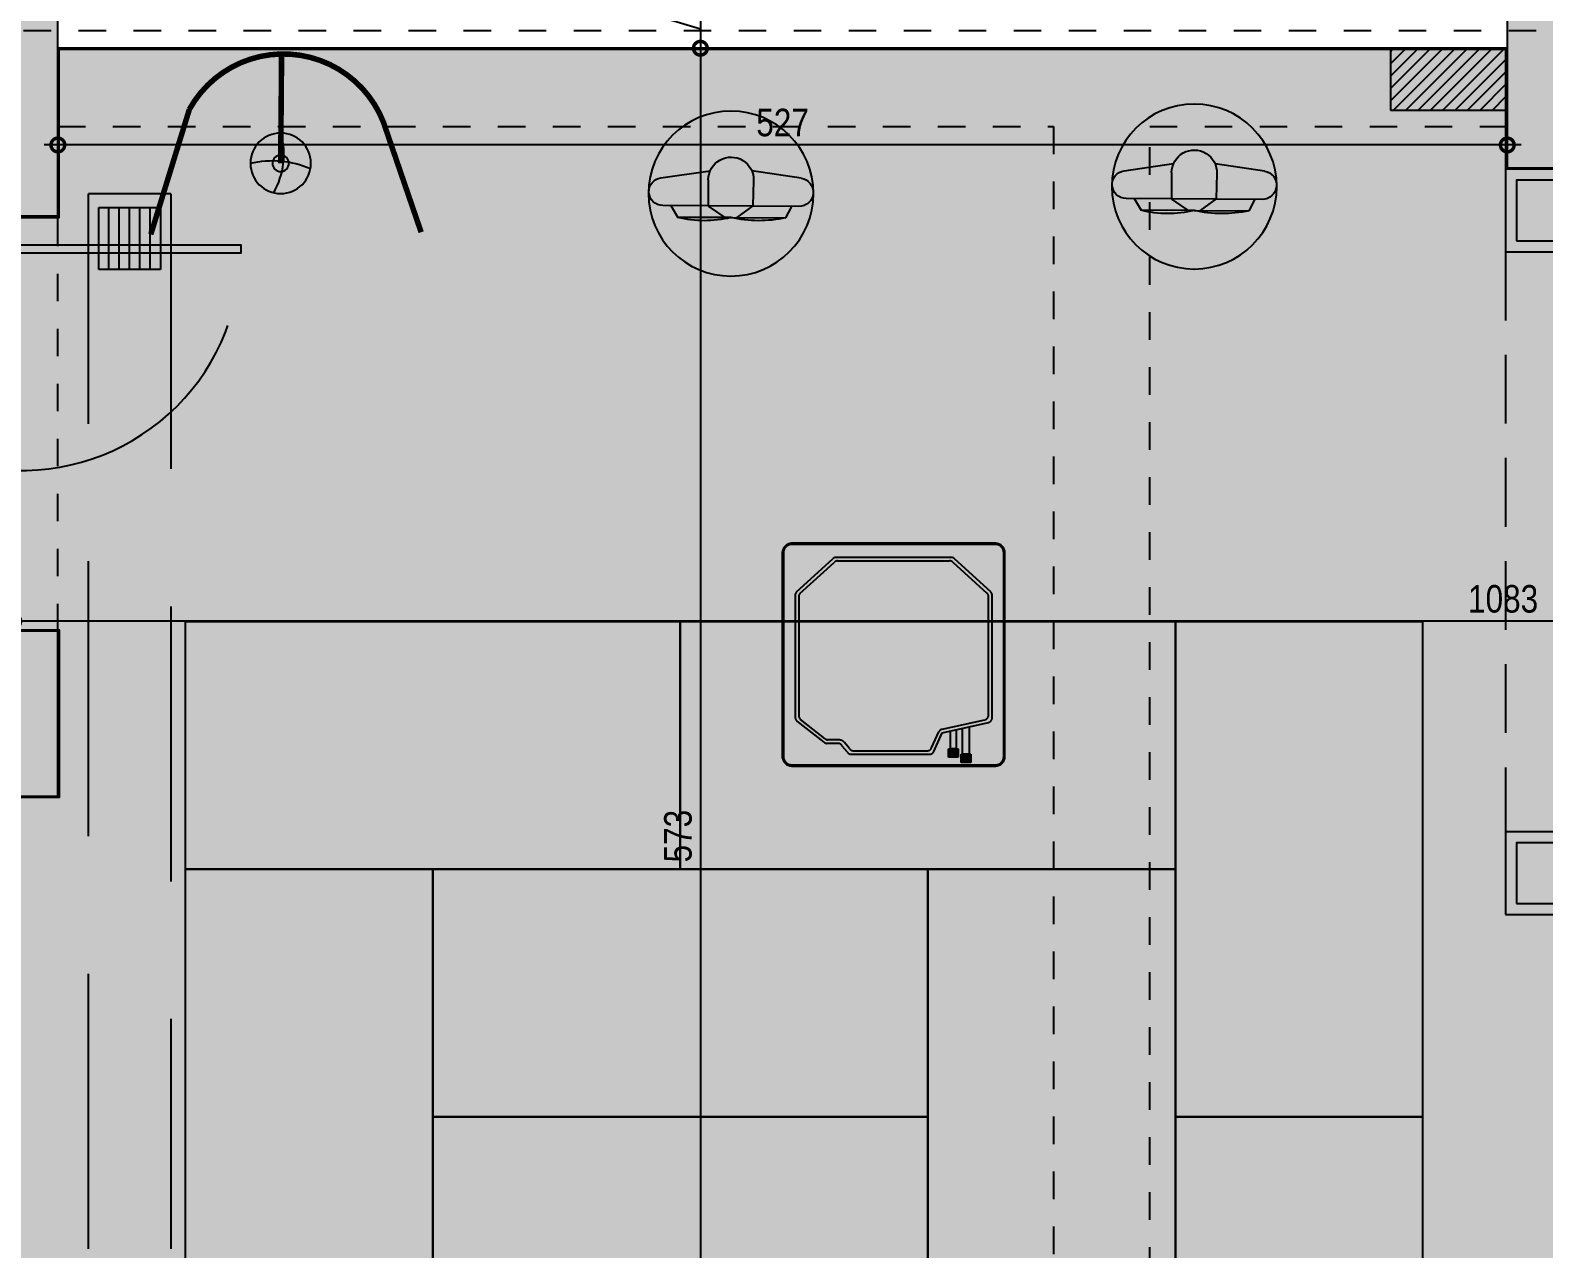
# Model space of a CAD drawing. Header units: metres. Extents: x -41 to 570, y -54 to 184.
# Drawn here: x -36.47 to -30.97, y -7.64 to -3.2 of the extents above; entities that cross this region are included whole.
import ezdxf

# ---------------------------------------------------------------- set-up
doc = ezdxf.new("R2010")
doc.units = ezdxf.units.M
for name, pattern in [('DASHEDX2', [1.5, 1, -0.5]), ('ESTILO_TQS_0004', [1.1199999999999999, 0.5, -0.2, 0.01, -0.2, 0.01, -0.2]), ('HIDDEN', [0.375, 0.25, -0.125]), ('PUC$0$DASHEDX2', [1.5, 1, -0.5])]:
    doc.linetypes.add(name, pattern=pattern)
for name, color, linetype in [('1', 232, 'DASHEDX2'), ('205', 232, 'ESTILO_TQS_0004'), ('4', 2, 'Continuous'), ('ARQ-DIM', 2, 'Continuous'), ('ARQ-PRJ', 7, 'DASHEDX2'), ('JL-LAY', 7, 'Continuous'), ('PUC$0$ARQ-ALV ACAB', 4, 'Continuous'), ('PUC$0$ARQ-ALV OSSO', 5, 'Continuous'), ('PUC$0$ARQ-CAX @ 1', 1, 'Continuous'), ('PUC$0$ARQ-ENCH', 1, 'Continuous'), ('PUC$0$ARQ-HID', 7, 'Continuous'), ('PUC$0$ARQ-PRJ', 7, 'PUC$0$DASHEDX2')]:
    doc.layers.add(name, color=color, linetype=linetype)
doc.layers.add('PUC$0$ARQ-FORRO', color=9, linetype='Continuous', lineweight=5)
doc.styles.add('Adesa', font='ARIALN.TTF')
doc.dimstyles.new('ADESA 1-0050', dxfattribs={"dimtxt": 0.1, "dimasz": 0.1, "dimexe": 0.05, "dimexo": 0.05, "dimgap": 0.03, "dimtad": 1, "dimdec": 1, "dimlfac": 100, "dimzin": 12, "dimtxsty": 'Adesa', "dimblk": 'DOTSMALL', "dimcen": 1, "dimdle": 0.05, "dimclrd": 1, "dimclre": 1, "dimclrt": 256, "dimazin": 3, "dimtm": 1e-09, "dimtfac": 1, "dimtdec": 1, "dimtmove": 1, "dimatfit": 0, "dimldrblk": 'DOTSMALL', "dimfxl": 0.8, "dimtvp": 2, "dimtolj": 1, "dimtzin": 0, "dimarcsym": 0})

# ---------------------------------------------------------------- blocks, each defined once
blk = doc.blocks.new('*U3387')
for points in [[(-0.8449999999995225, -0.09999999932618815), (-0.82, -0.09999999932647237), (-0.82, -0.0699999993262723), (-0.8099999999997817, -0.0699999993262723), (-0.8100000000001227, 0.1199999999910786), (-0.8450000000012278, 0.1199999999913344), (-0.8449999999995225, -0.099999999326245)], [(0.02499999999940883, -0.09999999932878723), (3.410605131648481e-13, -0.0999999993290146), (3.410605131648481e-13, -0.06999999932881451), (-0.009999999999877218, -0.06999999932881451), (-0.01000000000124146, 0.1200000006599993), (0.02499999999940883, 0.1200000006602266), (0.02499999999940883, -0.09999999932878723)], [(0, -0.0999999993290146), (-2.542195586002317e-12, -0.9203522154269944), (-0.03000000000274228, -0.9203522154269944), (-0.03000000000020009, -0.0999999993290146)]]:
    blk.add_lwpolyline(points, close=True)
at = {"layer": 'PUC$0$ARQ-PRJ'}
blk.add_arc((-0.02365384615416333, -0.1241930643808117), 0.7967135627953084, 178.259884475946, 271.7013200184599, dxfattribs=at)
blk = doc.blocks.new('PUC$0$planta tipo 5 puc')
at = {"layer": 'PUC$0$ARQ-ALV ACAB'}
blk.add_lwpolyline([(-35.83664050540204, -4.104796230057445), (-34.93627517685012, -4.104796230057458), (-34.93543726870624, -3.709961659423812), (-30.43668489539, -3.709961659423816), (-30.43668489539, -3.275009227817519), (-25.17168489539, -3.275009227817515)], dxfattribs=at)
at = {"layer": 'PUC$0$ARQ-ALV OSSO'}
blk.add_lwpolyline([(-30.4416845555415, -3.270009227817519), (-25.17168489539, -3.270009227817515)], dxfattribs=at)
blk = doc.blocks.new('PUC$0$forro area comum')
at = {"layer": 'PUC$0$ARQ-FORRO'}
h = blk.add_hatch(color=256, dxfattribs=at)
h.dxf.hatch_style = 1
h.paths.add_polyline_path([(25.70503309, 4.104864600000016), (26.60539841855193, 4.10486460000003), (26.60623632669581, 3.710030029366386), (31.10498870001205, 3.710030029366389), (31.10498870001205, 3.275077597760092), (36.36498870001206, 3.275077611398111), (36.36499036365005, 3.885003989366388), (36.52498857695345, 3.885003989366313), (36.52498857695345, 5.385003989366377), (36.36499117501204, 5.385003989366379), (36.36498952501205, 5.995003989366388), (36.5250225646197, 5.995003989366388), (36.52510559873609, 8.725022393598739), (36.36684393501107, 8.724985399139753), (36.36677561999754, 8.994997759366383), (31.10501399783708, 8.994997759366385), (31.10498868391911, 8.424494883621037), (25.70498938612273, 8.424734483858707)])
at = {"layer": 'PUC$0$ARQ-FORRO', "elevation": -4.318356323902826e-06}
blk.add_lwpolyline([(25.70503309, 4.104864600000016), (26.60539841855193, 4.10486460000003), (26.60623632669581, 3.710030029366386), (31.10498870001205, 3.710030029366389), (31.10498870001205, 3.275077597760092), (36.36498870001206, 3.275077611398111), (36.36499036365005, 3.885003989366388), (36.52498857695345, 3.885003989366313), (36.52498857695345, 5.385003989366377), (36.36499117501204, 5.385003989366379), (36.36498952501205, 5.995003989366388), (36.5250225646197, 5.995003989366388), (36.52510559873609, 8.725022393598739), (36.36684393501107, 8.724985399139753), (36.36677561999754, 8.994997759366383), (31.10501399783708, 8.994997759366385), (31.10498868391911, 8.424494883621037), (25.70498938612273, 8.424734483858707)], close=True, dxfattribs=at)
blk = doc.blocks.new('PUC')
at = {"layer": 'PUC$0$ARQ-ENCH'}
h = blk.add_hatch(dxfattribs=at)
h.set_pattern_fill('ANSI31', color=256, scale=0.01)
h.set_pattern_definition([(45, (0, 0), (-0.02245064030267288, 0.02245064030267288), [])])
h.paths.add_polyline_path([(31.52498870005563, 3.495077598278648), (31.10498870005564, 3.495077598278648), (31.10498870005564, 3.275077598278648), (31.52498870005563, 3.275077598278648)])
at = {"layer": 'PUC$0$ARQ-ALV ACAB', "elevation": -4.318356323902826e-06}
for points in [[(36.52498857695345, 5.385003989366377), (36.36499035001204, 5.385003989366379), (36.36499035001204, 5.995003989366388), (36.5250225646197, 5.995003989366388)], [(36.52998870001205, 3.885003989366388), (36.36499036365005, 3.885003989366388), (36.36498870001206, 3.275077611398111)]]:
    blk.add_lwpolyline(points, dxfattribs=at)
at = {"layer": 'PUC$0$ARQ-ENCH', "elevation": -4.318356323902826e-06}
blk.add_lwpolyline([(31.52498870005563, 3.495077598278648), (31.10498870005564, 3.495077598278648), (31.10498870005564, 3.275077598278648), (31.52498870005563, 3.275077598278648)], close=True, dxfattribs=at)
at = {"layer": 'PUC$0$ARQ-CAX @ 1', "rotation": 270}
blk.add_blockref('*U3387', (36.62498730975661, 3.985003964436894, -4.318356323902826e-06), dxfattribs=at)
at = {"layer": 'PUC$0$ARQ-FORRO'}
blk.add_blockref('PUC$0$forro area comum', (0, 0), dxfattribs=at)
at = {"layer": 'PUC$0$ARQ-HID', "xscale": -1, "rotation": 180}
blk.add_blockref('PUC$0$planta tipo 5 puc', (61.54167359540205, 6.836994256964601e-05, -8.63671264780692e-06), dxfattribs=at)
blk = doc.blocks.new('pessoa_comp')
for p, q in [((-0.2611079883032922, 1.109274419105134, 0.01), (-0.08191755835463184, 1.136038565502346, 0.01)), ((-0.08865010315366036, 1.100988975121322, 0.01), (-0.08603168499782364, 1.008338320043449, 0.01)), ((0.2487354244748662, 1.11058199004409, 0.01), (0.06939143908261479, 1.136406594820195, 0.01)), ((0.0763160351901881, 1.103712413746771, 0.01), (0.07677694474678348, 1.006913511054657, 0.01)), ((-0.2531096650604092, 1.006442890698158, 0.01), (0.2418770416932322, 1.009899787742515, 0.01)), ((-0.226584239787254, 1.006802100424424, 0.01), (-0.20462607156643, 0.9648731446217923, 0.01)), ((-0.08603168499782364, 1.008338320043449, 0.01), (-0.02752807914133868, 0.9657163996060717, 0.01)), ((0.07677694474678348, 1.006913511054657, 0.01), (0.01647142208240382, 0.9659259039500229, 0.01)), ((0.2119615143107421, 1.009690863145621, 0.01), (0.1869694893240084, 0.966737733282583, 0.01)), ((-0.00552832852946743, 0.9658211517779612, 0.01), (-0.20462607156643, 0.9648731446217923, 0.01)), ((-0.00552832852946743, 0.9658211517779612, 0.01), (0.1869694893240084, 0.966737733282583, 0.01))]:
    blk.add_line(p, q)
blk.add_circle((-0.006242838907641879, 1.053319593101933, 0.01), 0.3)
for centre, radius, start, end in [((-0.006183029604111212, 1.103319593101933, 0.01), 0.0825, 0.2728127284750565, 181.6188162631358), ((-0.2534707196432262, 1.058141629943849, 0.01), 0.05169999999999988, 98.49498235493083, 270.4001367877422), ((0.2415236691227222, 1.060498553812712, 0.01), 0.05059999999999963, 270.4001367877426, 81.8060274655572), ((-0.1078961603001168, 1.416889342990171, 0.01), 0.46225027779439, 257.9210838656119, 282.6281536962651), ((0.08884954980635074, 1.359227919095726, 0.01), 0.4045689910146159, 256.5097401645504, 284.0358852924246)]:
    blk.add_arc(centre, radius, start, end)
blk = doc.blocks.new('plunching ball')
at = {"layer": 'JL-LAY', "true_color": 0xffffff}
h = blk.add_hatch(color=7, dxfattribs=at)
h.dxf.hatch_style = 1
edge = h.paths.add_edge_path()
edge.add_arc((0.003368806486619746, -0.3976519222314083), 0.11, 0, 360)
at = {"layer": 'JL-LAY'}
h = blk.add_hatch(dxfattribs=at)
h.set_pattern_fill('ANGLE', color=254)
h.set_pattern_definition([(0, (32.54442962278789, 4.722140562663294), (0, 6.985), [5.08, -1.905]), (90, (32.54442962278789, 4.722140562663294), (-6.985, 4.277078946022131e-16), [5.08, -1.905])])
edge = h.paths.add_edge_path()
edge.add_arc((0.003368806486619746, -0.3976519222314083), 0.03, 0, 360)
at = {"layer": 'JL-LAY', "const_width": 0.02}
blk.add_lwpolyline([(-0.5074080523632247, -0.6482474491247334), (-0.3702221204166349, -0.2480662921537107, -0.6346055850368174), (0.3353358282641068, -0.2012904324242859), (0.475617854426666, -0.6561410859448467)], format="xyb", dxfattribs=at)
blk.add_lwpolyline([(0.003368806486619746, -0.3976519222314083), (0, 0)], dxfattribs=at)
at = {"layer": 'JL-LAY'}
for radius in [0.11, 0.03]:
    blk.add_circle((0.003368806486619746, -0.3976519222314083), radius, dxfattribs=at)
for centre, radius, start, end in [((0.2769624209971155, -0.3641900267022633), 0.2840977777753803, 164.3709805133311, 209.5748906610761), ((0.03249615096753189, -0.7271643438103883), 0.3392916479749427, 76.21039035529135, 113.8927035219357)]:
    blk.add_arc(centre, radius, start, end, dxfattribs=at)
blk = doc.blocks.new('A$Cc9457cc1')
at = {"layer": 'JL-LAY', "linetype": 'HIDDEN'}
blk.add_line((-5.401350269955664, 4.394827572686745, -4.318356323904093e-06), (-5.401350269955664, 2.284819186853389, -4.318356323904093e-06), dxfattribs=at)
at = {"layer": 'JL-LAY', "elevation": -4.318356323904093e-06}
for points in [[(-5.401350269955664, 4.394827572686745), (-5.101350269955663, 4.394827572686745), (-5.101350269955663, 4.694827572686744), (-5.401350269955664, 4.694827572686744)], [(-5.361350269955661, 4.434827572686745), (-5.141350269955662, 4.434827572686745), (-5.141350269955662, 4.654827572686744), (-5.361350269955661, 4.654827572686744)], [(-5.401432631288863, 1.984819186853389), (-5.101432631288869, 1.984819186853389), (-5.101432631288869, 2.284819186853389), (-5.401432631288863, 2.284819186853389)], [(-5.361432631288867, 2.024819186853388), (-5.141432631288868, 2.024819186853388), (-5.141432631288868, 2.24481918685339), (-5.361432631288867, 2.24481918685339)]]:
    blk.add_lwpolyline(points, close=True, dxfattribs=at)
at = {"layer": 'JL-LAY'}
for points in [[(-8.401951854160174, 2.149257627057389), (-8.401951854160174, 3.049257627057387), (-10.20195185416018, 3.049257627057387), (-10.20195185416018, 2.149257627057389)], [(-6.60195185416017, 2.149257627057389), (-6.60195185416017, 3.049257627057387), (-8.401951854160174, 3.049257627057387), (-8.401951854160174, 2.149257627057389)], [(-6.60195185416017, 1.249257627057387), (-5.701951854160171, 1.249257627057387), (-5.701951854160171, 3.049257627057387), (-6.60195185416017, 3.049257627057387)], [(-10.20195185416018, 0.3492576270573888), (-9.30195185416018, 0.3492576270573888), (-9.30195185416018, 2.149257627057389), (-10.20195185416018, 2.149257627057389)], [(-7.501951854160176, 1.24925762705739), (-7.501951854160176, 2.149257627057389), (-9.30195185416018, 2.149257627057389), (-9.30195185416018, 1.24925762705739)], [(-7.501951854160176, 0.3492576270573888), (-6.601951854160177, 0.3492576270573888), (-6.601951854160177, 2.149257627057389), (-7.501951854160176, 2.149257627057389)], [(-7.501951854160176, 0.3492576270573888), (-7.501951854160176, 1.249257627057387), (-9.30195185416018, 1.249257627057387), (-9.30195185416018, 0.3492576270573888)], [(-6.60195185416017, -0.5507423729426133), (-5.701951854160171, -0.5507423729426133), (-5.701951854160171, 1.249257627057387), (-6.60195185416017, 1.249257627057387)]]:
    blk.add_lwpolyline(points, close=True, dxfattribs=at)
at = {"layer": 'JL-LAY', "xscale": -1}
for name, p in [('plunching ball', (-9.851465565007594, 5.114052468769667, 4.318356323902826e-06)), ('pessoa_comp', (-8.223817432134005, 3.553153768718738, -0.009995681643676098)), ('pessoa_comp', (-6.539314407228538, 3.578773767883257, -0.009995681643676098))]:
    blk.add_blockref(name, p, dxfattribs=at)
blk = doc.blocks.new('_DotSmall')
at = {"color": 0, "linetype": 'ByBlock', "const_width": 0.5}
blk.add_lwpolyline([(-0.0625, 0, 1), (0.0625, 0, 1)], format="xyb", close=True, dxfattribs=at)
blk = doc.blocks.new('*D1678')
at = {"layer": 'ARQ-DIM', "color": 1, "lineweight": -2, "transparency": 16777216}
for p, q in [((-34.17904587314242, -3.156447836275898), (-34.17904587314242, -2.986966253738381)), ((-34.03384123467039, -3.130009227817508), (-34.03384123467039, -3.030009227817508)), ((-34.00934599324739, -3.130009227817508), (-34.08384123467039, -3.130009227817508)), ((-34.03384123467039, -3.130009227817508), (-34.03384123467039, -3.270009227817508)), ((-34.03384123467039, -3.130009227817508), (-34.03384123467039, -3.270009227817508)), ((-34.03384123467039, -3.200009227817508), (-34.17904587314242, -3.156447836275898)), ((-34.00934599324739, -3.270009227817508), (-34.08384123467039, -3.270009227817508)), ((-34.03384123467039, -3.270009227817508), (-34.03384123467039, -3.370009227817508))]:
    blk.add_line(p, q, dxfattribs=at)
at = {"layer": 'Defpoints', "color": 0, "transparency": 16777216}
for p in [(-33.9593459932474, -3.130009227817508, 4.318356323904093e-06), (-34.03384123467039, -3.270009227817508), (-33.9593459932474, -3.270009227817508)]:
    blk.add_point(p, dxfattribs=at)
at = {"layer": 'ARQ-DIM', "color": 1, "lineweight": -2, "transparency": 16777216, "xscale": 0.1, "yscale": 0.1, "zscale": 0.1}
for p, rotation in [((-34.03384123467039, -3.130009227817508), 270), ((-34.03384123467039, -3.270009227817508), 90)]:
    blk.add_blockref('_DotSmall', p, dxfattribs=dict(at, rotation=rotation))
at = {"layer": 'ARQ-DIM', "transparency": 16777216, "insert": (-34.25925051161445, -3.071707045007129), "char_height": 0.1, "attachment_point": 5, "rotation": 90, "style": 'Adesa'}
blk.add_mtext('\\A1;14', dxfattribs=at)
blk = doc.blocks.new('*D1679')
at = {"layer": 'ARQ-DIM', "color": 1, "lineweight": -2, "transparency": 16777216}
for p, q in [((-34.03384123467045, -3.220009227817509), (-34.03384123467045, -9.049997759366386)), ((-34.00934599324739, -3.270009227817508), (-34.08384123467044, -3.270009227817508)), ((-34.00934599324739, -8.999997759366385), (-34.08384123467044, -8.999997759366385))]:
    blk.add_line(p, q, dxfattribs=at)
at = {"layer": 'Defpoints', "color": 0, "transparency": 16777216}
for p in [(-33.9593459932474, -3.270009227817508), (-34.03384123467045, -8.999997759366385), (-33.9593459932474, -8.999997759366385)]:
    blk.add_point(p, dxfattribs=at)
at = {"layer": 'ARQ-DIM', "color": 1, "lineweight": -2, "transparency": 16777216, "xscale": 0.1, "yscale": 0.1, "zscale": 0.1}
for p, rotation in [((-34.03384123467045, -3.270009227817508), 90), ((-34.03384123467045, -8.999997759366385), 270)]:
    blk.add_blockref('_DotSmall', p, dxfattribs=dict(at, rotation=rotation))
at = {"layer": 'ARQ-DIM', "transparency": 16777216, "insert": (-34.11489853344261, -6.135003493591936), "char_height": 0.1, "attachment_point": 5, "rotation": 90, "style": 'Adesa'}
blk.add_mtext('\\A1;573', dxfattribs=at)
blk = doc.blocks.new('*D1744')
at = {"layer": 'ARQ-DIM', "color": 1, "lineweight": -2, "transparency": 16777216}
for p, q in [((-36.36998870001205, -3.654994769366382), (-36.36998870001205, -3.571699234509602)), ((-31.09998870001205, -3.654994769366383), (-31.09998870001205, -3.571699234509602)), ((-31.04998870001205, -3.621699234509602), (-36.41998870001205, -3.621699234509602))]:
    blk.add_line(p, q, dxfattribs=at)
at = {"layer": 'Defpoints', "color": 0, "transparency": 16777216}
for p in [(-36.36998870001205, -3.621699234509602), (-36.36998870001205, -3.704994769366382, -4.318356323902826e-06), (-31.09998870001205, -3.704994769366383, -4.318356323902826e-06)]:
    blk.add_point(p, dxfattribs=at)
at = {"layer": 'ARQ-DIM', "color": 1, "lineweight": -2, "transparency": 16777216, "xscale": 0.1, "yscale": 0.1, "zscale": 0.1, "rotation": 180}
blk.add_blockref('_DotSmall', (-36.36998870001205, -3.621699234509602), dxfattribs=at)
at = {"layer": 'ARQ-DIM', "color": 1, "lineweight": -2, "transparency": 16777216, "xscale": 0.1, "yscale": 0.1, "zscale": 0.1}
blk.add_blockref('_DotSmall', (-31.09998870001205, -3.621699234509602), dxfattribs=at)
at = {"layer": 'ARQ-DIM', "transparency": 16777216, "insert": (-33.73498870001205, -3.540641935737432), "char_height": 0.1, "attachment_point": 5, "style": 'Adesa'}
blk.add_mtext('\\A1;527', dxfattribs=at)
blk = doc.blocks.new('*D1746')
at = {"layer": 'ARQ-DIM', "color": 1, "lineweight": -2, "transparency": 16777216}
for p, q in [((-36.53029238095156, -5.258264701118137), (-36.53029238095156, -5.403905185304135)), ((-25.69998895014179, -5.258269345286707), (-25.69998895014179, -5.403905185304135)), ((-25.64998895014179, -5.353905185304135), (-36.58029238095156, -5.353905185304135))]:
    blk.add_line(p, q, dxfattribs=at)
at = {"layer": 'Defpoints', "color": 0, "transparency": 16777216}
for p in [(-36.53029238095156, -5.208264701118138, -4.318356323902826e-06), (-25.69998895014179, -5.208269345286707, -4.318356323902826e-06), (-36.53029238095156, -5.353905185304135)]:
    blk.add_point(p, dxfattribs=at)
at = {"layer": 'ARQ-DIM', "color": 1, "lineweight": -2, "transparency": 16777216, "xscale": 0.1, "yscale": 0.1, "zscale": 0.1, "rotation": 180}
blk.add_blockref('_DotSmall', (-36.53029238095156, -5.353905185304135), dxfattribs=at)
at = {"layer": 'ARQ-DIM', "color": 1, "lineweight": -2, "transparency": 16777216, "xscale": 0.1, "yscale": 0.1, "zscale": 0.1}
blk.add_blockref('_DotSmall', (-25.69998895014179, -5.353905185304135), dxfattribs=at)
at = {"layer": 'ARQ-DIM', "transparency": 16777216, "insert": (-31.11514066554668, -5.272847886531966), "char_height": 0.1, "attachment_point": 5, "style": 'Adesa'}
blk.add_mtext('\\A1;1083', dxfattribs=at)
blk = doc.blocks.new('K1')
at = {"layer": 'ARQ-PRJ'}
for p, q in [((8266.428679882776, 3253.817966918723), (8266.428679882776, 3253.077964446658)), ((8266.432942064552, 3253.817966918723), (8266.432942064552, 3253.077964446658)), ((8267.203588131826, 3253.852872695708), (8266.46358565976, 3253.852872695708)), ((8267.203588131826, 3253.848610513931), (8266.46358565976, 3253.848610513931)), ((8267.063598468034, 3253.8059889519), (8266.617401899912, 3253.8059889519)), ((8267.064147977946, 3253.805980093772), (8267.064145992976, 3253.8059889519)), ((8267.234231727034, 3253.077964446658), (8267.234231727034, 3253.817966918723)), ((8267.238493908812, 3253.077964446658), (8267.238493908812, 3253.817966918723)), ((8266.605606966314, 3253.801250327855), (8266.48507934614, 3253.669431457405)), ((8266.610743971169, 3253.788463782526), (8266.497865891468, 3253.663974324469)), ((8267.053360090964, 3253.793202406571), (8266.622538904765, 3253.793202406571)), ((8267.104938860924, 3253.623946657206), (8267.069996250633, 3253.779881586026)), ((8267.117882898761, 3253.624658918009), (8267.080234627705, 3253.792668131355)), ((8267.082499169826, 3253.781820305904), (8267.082658026777, 3253.78185346815)), ((8267.095800152745, 3253.723205403216), (8267.195800152746, 3253.723205403216)), ((8267.195800152746, 3253.698205403216), (8267.101402266806, 3253.698205403216)), ((8267.195800152746, 3253.723205403216), (8267.195800152746, 3253.728205403215)), ((8267.195800152746, 3253.728205403215), (8267.225800152744, 3253.728205403215)), ((8267.195800152746, 3253.723205403216), (8267.195800152746, 3253.698205403216)), ((8267.195800152746, 3253.722205403215), (8267.225800152744, 3253.722205403215)), ((8267.195800152746, 3253.716205403216), (8267.225800152744, 3253.716205403216)), ((8267.195800152746, 3253.710205403215), (8267.225800152744, 3253.710205403215)), ((8267.225800152744, 3253.705205403216), (8267.195800152746, 3253.705205403216)), ((8267.225800152744, 3253.699205403215), (8267.195800152746, 3253.699205403215)), ((8267.195800152746, 3253.693205403215), (8267.195800152746, 3253.698205403216)), ((8267.225800152744, 3253.728205403215), (8267.225800152744, 3253.693205403215)), ((8266.47982555263, 3253.657121354344), (8266.47982555263, 3253.238810011038)), ((8266.492612097958, 3253.244267143973), (8266.492612097958, 3253.651664221409)), ((8267.106575957629, 3253.675117285195), (8267.17657595763, 3253.675117285195)), ((8267.17657595763, 3253.655117285196), (8267.111057648877, 3253.655117285196)), ((8267.17657595763, 3253.677617285195), (8267.17657595763, 3253.682617285195)), ((8267.17657595763, 3253.682617285195), (8267.206575957629, 3253.682617285195)), ((8267.17657595763, 3253.677617285195), (8267.17657595763, 3253.652617285195)), ((8267.17657595763, 3253.676617285195), (8267.206575957629, 3253.676617285195)), ((8267.17657595763, 3253.675117285195), (8267.17657595763, 3253.655117285196)), ((8267.17657595763, 3253.670617285195), (8267.206575957629, 3253.670617285195)), ((8267.17657595763, 3253.664617285195), (8267.206575957629, 3253.664617285195)), ((8267.206575957629, 3253.659617285196), (8267.17657595763, 3253.659617285196)), ((8267.206575957629, 3253.653617285195), (8267.17657595763, 3253.653617285195)), ((8267.17657595763, 3253.647617285195), (8267.17657595763, 3253.652617285195)), ((8267.206575957629, 3253.647617285195), (8267.17657595763, 3253.647617285195)), ((8267.225800152744, 3253.693205403215), (8267.195800152746, 3253.693205403215)), ((8267.206575957629, 3253.682617285195), (8267.206575957629, 3253.647617285195)), ((8267.173011376191, 3253.585930497321), (8267.114600463017, 3253.61211774396)), ((8267.18579792152, 3253.59421071313), (8267.117882898761, 3253.624658918009)), ((8267.18308554572, 3253.301979975324), (8267.18308554572, 3253.570373677515)), ((8267.195872091048, 3253.294097607431), (8267.195872091048, 3253.578653893324)), ((8267.173696025697, 3253.286748572146), (8267.153028108769, 3253.269068478965)), ((8267.186482571025, 3253.278866204254), (8267.165814654098, 3253.261186111072)), ((8266.605606966314, 3253.094681037527), (8266.48507934614, 3253.226499907977)), ((8266.610743971169, 3253.107467582856), (8266.497865891468, 3253.231957040913)), ((8267.139545583974, 3253.199323232955), (8267.068945752702, 3253.109625938509)), ((8267.143487496884, 3253.251572341983), (8267.143487496884, 3253.207210246558)), ((8267.156425134077, 3253.245954707895), (8267.156425134077, 3253.205059120246)), ((8267.152332129303, 3253.194907372838), (8267.075167681736, 3253.09683939318)), ((8266.617401899912, 3253.089942413482), (8267.061752344598, 3253.089942413482)), ((8266.622538904765, 3253.102728958811), (8267.055530415564, 3253.103098039573)), ((8266.46358565976, 3253.04732085145), (8267.203588131826, 3253.04732085145)), ((8266.46358565976, 3253.043058669674), (8267.203588131826, 3253.043058669674))]:
    blk.add_line(p, q, dxfattribs=at)
for centre, radius, start, end in [((8266.46358565976, 3253.817966918723), 0.03490577698421841, 90, 180), ((8266.46358565976, 3253.817966918723), 0.03064359520792535, 90, 180), ((8266.617401899912, 3253.788940224794), 0.01704872710517221, 90, 133.7756690154425), ((8267.063598468034, 3253.788940224794), 0.01704872710517221, 12.63045037361128, 90), ((8267.203588131826, 3253.817966918723), 0.03490577698421841, 0, 90), ((8267.203588131826, 3253.817966918723), 0.03064359520792535, 0, 90), ((8266.622538904765, 3253.776153679466), 0.01704872710517221, 90, 133.7756690154425), ((8267.053360090964, 3253.776153679466), 0.01704872710517221, 12.63045037361128, 90), ((8266.496874279735, 3253.657121354344), 0.01704872710517221, 133.7756690154425, 180), ((8266.509660825064, 3253.651664221409), 0.01704872710517221, 133.7756690154425, 180), ((8267.121575020596, 3253.627674563767), 0.01704872710517221, 192.6304503736113, 245.8519716710997), ((8267.166036818613, 3253.570373677515), 0.01704872710517221, 0, 65.85197167109978), ((8267.178823363942, 3253.578653893324), 0.01704872710517221, 0, 65.85197167109978), ((8267.169422778134, 3253.249002505296), 0.02591193707229257, 129.2501390725816, 174.3082895285101), ((8267.173473861181, 3253.245954707895), 0.01704872710517149, 116.6958248032456, 180), ((8267.166036818613, 3253.301979975324), 0.01704872710517221, 296.6958248032456, 0), ((8267.178823363942, 3253.294097607431), 0.01704872710517221, 296.6958248032456, 0), ((8266.496874279735, 3253.238810011038), 0.01704872710517221, 180, 226.2243309845575), ((8266.509660825064, 3253.244267143973), 0.01704872710517221, 180, 226.2243309845575), ((8267.101368773441, 3253.223332509757), 0.04509893829155787, 327.8343410238899, 339.0540844321278), ((8267.13334301159, 3253.208464436039), 0.0233319642151425, 324.4754953994014, 351.6076657869583), ((8266.617401899912, 3253.106991140588), 0.01704872710517221, 226.2243309845575, 270), ((8266.622538904765, 3253.119777685917), 0.01704872710517221, 226.2243309845575, 270), ((8267.055530415564, 3253.120146766678), 0.01704872710517221, 270, 321.8950804108713), ((8267.061752344598, 3253.107360221349), 0.01704872710517221, 270, 321.8950804108713), ((8266.46358565976, 3253.077964446658), 0.03490577698421841, 180, 270), ((8266.46358565976, 3253.077964446658), 0.03064359520792535, 180, 270), ((8267.203588131826, 3253.077964446658), 0.03490577698421841, 270, 0), ((8267.203588131826, 3253.077964446658), 0.03064359520792535, 270, 0)]:
    blk.add_arc(centre, radius, start, end, dxfattribs=at)
blk = doc.blocks.new('A$C0c36e88c')
at = {"layer": 'ARQ-PRJ'}
for p, q in [((-5.509004173771245, 1.794451666719397), (-5.509004173773064, 5.630418962732165)), ((-5.209004173768335, 5.630418962732165), (-5.509004173773064, 5.630418962732165)), ((-5.209004173768335, 5.630418962732165), (-5.209004173773792, 1.794451666718942))]:
    blk.add_line(p, q, dxfattribs=at)
at = {"layer": 'ARQ-PRJ', "ltscale": 0.5}
for p, q in [((-5.434004173768699, 5.35541896273071, -6.477534485853203e-06), (-5.434004173768699, 5.580418962731073, -6.477534485853203e-06)), ((-5.396504173768335, 5.35541896273071, -6.477534485853203e-06), (-5.396504173768335, 5.580418962731073, -6.477534485853203e-06)), ((-5.359004173767971, 5.35541896273071, -6.477534485853203e-06), (-5.359004173767971, 5.580418962731073, -6.477534485853203e-06)), ((-5.321504173767607, 5.35541896273071, -6.477534485853203e-06), (-5.321504173767607, 5.580418962731073, -6.477534485853203e-06)), ((-5.284004173767244, 5.35541896273071, -6.477534485853203e-06), (-5.284004173767244, 5.580418962731073, -6.477534485853203e-06))]:
    blk.add_line(p, q, dxfattribs=at)
at = {"layer": 'ARQ-PRJ', "ltscale": 0.5, "elevation": -6.477534485853203e-06}
blk.add_lwpolyline([(-5.471504173767244, 5.580418962731073), (-5.246504173768699, 5.580418962731073), (-5.246504173768699, 5.35541896273071), (-5.471504173767244, 5.35541896273071)], close=True, dxfattribs=at)
at = {"layer": 'ARQ-PRJ', "rotation": 270}
blk.add_blockref('K1', (-3256.0291202046, 8270.788399257308, -4.318356323900722e-06), dxfattribs=at)
blk = doc.blocks.new('est-lo-08-6sa-r00')
at = {"layer": '4'}
h = blk.add_hatch(color=8, dxfattribs=at)
h.dxf.hatch_style = 1
h.paths.add_polyline_path([(72.45359600000049, -775.948262999999), (89.9877070000004, -768.6301379999992), (31.82787399999984, -629.2800969999994), (14.29376300000001, -636.5982219999993)], flags=17)
h.paths.add_polyline_path([(-113.9049340000005, -1069.376460999999), (37.44213000000002, -1006.209490999998), (30.12385199999994, -988.6750119999992), (-103.6891010000002, -1044.523857999999), (-278.9303289999998, -624.6486359999992), (-286.2484539999996, -607.1145249999993), (-286.2484749999996, -607.1145339999996), (-307.0557899999995, -557.2605349999997), (-324.5898800000006, -564.5786499999994)])
h.paths.add_polyline_path([(-3206.956630999998, -1758.910156999999), (-3258.953831999998, -1634.325684), (-3291.253509999999, -1647.806439999999), (-3239.256308999999, -1772.390912999999)])
h.paths.add_polyline_path([(-2993.189753999998, -2271.092217999998), (-3020.151167, -2206.492820999998), (-3034.916840999999, -2212.655495999998), (-3140.452497999998, -1959.793706999999), (-3125.686931, -1953.631075999999), (-3148.796797999999, -1898.260197999999), (-3181.096476999999, -1911.740953999999), (-3025.489431999998, -2284.572973999999)])
h.paths.add_polyline_path([(-2947.092820999999, -1013.293024), (-2914.793142, -999.8122680000004), (-2953.309588, -907.527473), (-2985.609266, -921.0082290000005)])
h.paths.add_polyline_path([(-2727.356492000001, -1539.777800999999), (-2695.056814, -1526.297044999999), (-2733.573258999998, -1434.012249999999), (-2765.872937999999, -1447.493005999999)])
h.paths.add_polyline_path([(2122.48851, 465.4148090000003), (2070.491308999999, 589.9992829999999), (2038.191631, 576.5185270000004), (2090.188831999999, 451.9340530000002)])
h.paths.add_polyline_path([(2012.331383999999, 729.3495480000001), (1857.495358999999, 1100.334220999999), (1825.19568, 1086.853464999999), (1852.1572, 1022.254111), (1866.922767, 1028.416743), (1971.687404999999, 777.4023), (1956.921837999999, 771.2396689999997), (1980.031704999999, 715.8687919999996)])
h.paths.add_polyline_path([(2336.253806, -46.76345599999922), (2180.644029, 326.0751100000004), (2148.34435, 312.5943540000004), (2171.454217999999, 257.2234770000007), (2186.219784999999, 263.3861090000001), (2291.758174999999, 10.51777200000049), (2276.992607999999, 4.355141000000913), (2303.954127999999, -60.24421199999915)])
h.paths.add_polyline_path([(-385.5172349999993, -426.3873289999996), (-595.433067999999, 76.56770299999988), (-627.7327459999995, 63.08694799999952), (-600.7712259999996, -1.512405999999999), (-586.0056589999992, 4.650225999999691), (-426.1612139999996, -378.3345759999996), (-440.9267810000002, -384.4972079999997), (-417.8169139999999, -439.8680849999996)])
h.paths.add_polyline_path([(-83.24965799999964, 290.3351419999996), (-592.6617279999998, 77.7243639999995), (-382.7471940000005, -425.2275579999996), (-365.2130830000006, -417.9094339999997), (-567.8094919999992, 67.50837699999983), (-108.2312119999995, 259.3202749999996), (-7.318124999999773, 17.53411100000015), (-242.6443529999995, -80.68282400000008), (-140.96112, -324.3142569999997), (-70.36325099999982, -294.8491759999998), (-77.68137600000048, -277.3150649999997), (-130.7451330000004, -299.4620209999997), (-217.7921169999998, -90.89881099999997), (0, 0), (87.04691000000038, -208.5630329999998), (33.98315200000015, -230.7099889999997), (41.30127699999991, -248.2440999999996), (126.664713, -212.6163879999996), (103.5548460000003, -157.2455109999998), (88.78927800000055, -163.4081419999998), (-71.05370500000018, 219.5731569999998), (-56.28813799999982, 225.7357879999997)])
h.paths.add_polyline_path([(395.5056669999994, -856.7658279999989), (368.5441479999995, -792.1664749999987), (353.7785799999997, -798.329105999999), (193.1650519999996, -413.5015989999993), (207.9306199999999, -407.3389679999995), (184.8207519999999, -351.9680909999994), (-61.57965100000013, -454.8069989999995), (-28.45266399999963, -534.1692129999994), (-10.91852799999941, -526.8510599999992), (-36.72741499999947, -465.0229859999995), (159.8391989999999, -382.9829579999996), (355.8878640000003, -852.7124729999991), (159.32125, -934.7525009999987), (132.7484019999998, -871.0736249999991), (115.2142970000001, -878.391764999999), (141.787139, -942.0706259999986), (123.3301799999996, -949.7739149999989), (130.6483049999998, -967.3080259999988)])
h.paths.add_polyline_path([(-2506.849069, -2068.110103999999), (-2474.549390999999, -2054.629347999999), (-2513.065836, -1962.344552999999), (-2545.365514999999, -1975.825308999998)])
h.paths.add_polyline_path([(-2448.754924, -805.304224), (-2411.841008, -789.8976419999999), (-2450.357452999999, -697.6128460000004), (-2487.271369999998, -713.0194279999998)])
h.paths.add_polyline_path([(-2277.356152000001, -1215.972988999999), (-2240.442234999999, -1200.566406999999), (-2278.958680999999, -1108.281610999999), (-2315.872596999998, -1123.688192999999)])
h.paths.add_polyline_path([(-2180.680405, -1447.606533999999), (-2143.766489, -1432.199950999999), (-2182.282934, -1339.915155999999), (-2219.196851, -1355.321738)])
h.paths.add_polyline_path([(-2008.511896999999, -1860.119569999998), (-1971.59798, -1844.712986999999), (-2010.114424999999, -1752.428191999998), (-2047.028341999999, -1767.834773999999)])
h.paths.add_polyline_path([(-1950.417031, -597.315415), (-1918.117352999999, -583.8346590000001), (-1956.633798, -491.5498640000002), (-1988.933476999999, -505.0306199999999)])
h.paths.add_polyline_path([(-1779.018259, -1007.984179999999), (-1746.71858, -994.5034239999998), (-1785.235026, -902.218629), (-1817.534703999999, -915.6993849999996)])
h.paths.add_polyline_path([(-1682.342512999999, -1239.617724999999), (-1650.042834, -1226.136968999999), (-1688.559278999999, -1133.852173999999), (-1720.858957999999, -1147.332929999999)])
h.paths.add_polyline_path([(-1510.174004, -1652.130760999999), (-1477.874324999999, -1638.650004999999), (-1516.390770999999, -1546.365209999999), (-1548.690448999999, -1559.845965999998)])
h.paths.add_polyline_path([(-1456.693376999999, -391.2524330000001), (-1424.393697999999, -377.7716770000002), (-1462.910144, -285.4868820000001), (-1495.209821999999, -298.9676380000003)])
h.paths.add_polyline_path([(-1285.294603999999, -801.9211979999995), (-1252.994926, -788.4404419999995), (-1291.511371, -696.1556469999997), (-1323.811048999999, -709.6364029999997)])
h.paths.add_polyline_path([(-1188.618857999999, -1033.554742999999), (-1156.319178999999, -1020.073986999999), (-1194.835624999999, -927.7891919999992), (-1227.135303, -941.2699479999992)])
h.paths.add_polyline_path([(-1016.450349, -1446.067778999999), (-984.1506699999999, -1432.587022999999), (-1022.667116, -1340.302227999999), (-1054.966794, -1353.782983999999)])
h.paths.add_polyline_path([(-962.9697219999993, -185.189451), (-930.6700429999992, -171.7086949999999), (-969.1864889999995, -79.42390000000034), (-1001.486167, -92.90465600000022)])
h.paths.add_polyline_path([(-791.5709489999999, -595.8582159999995), (-759.2712709999993, -582.3774599999996), (-797.7877159999997, -490.0926649999998), (-830.087394, -503.5734209999997)])
h.paths.add_polyline_path([(-694.8952030000003, -827.4917609999992), (-662.5955239999994, -814.0110049999994), (-701.1119699999999, -721.7262099999994), (-733.4116480000001, -735.2069659999993)])
h.paths.add_polyline_path([(-522.7266940000001, -1240.004796999998), (-490.4270159999996, -1226.524040999999), (-528.943461, -1134.239245999999), (-561.2431389999995, -1147.720001999999)])
h.paths.add_polyline_path([(1351.53574, 780.8041629999996), (1383.835419, 794.2849189999998), (1345.318973, 886.5697139999991), (1313.019295, 873.0889579999994)])
h.paths.add_polyline_path([(353.014255, 364.0562249999997), (385.3139340000003, 377.5369809999997), (346.7974880000002, 469.8217759999997), (314.4978100000009, 456.3410209999996)])
h.paths.add_polyline_path([(848.5836060000001, 570.8895359999998), (885.4975220000001, 586.2961189999997), (846.9810769999999, 678.5809139999992), (810.0671610000003, 663.1743319999998)])
h.paths.add_polyline_path([(524.4120129999999, -46.61010899999968), (556.7116919999996, -33.12935299999981), (518.195247, 59.15544200000008), (485.8955680000002, 45.67468600000018)])
h.paths.add_polyline_path([(1019.981364, 160.2232020000003), (1056.895281, 175.6297840000001), (1018.378835, 267.9145800000003), (981.464919, 252.5079970000002)])
h.paths.add_polyline_path([(621.0882969999998, -278.2449419999995), (653.3879760000001, -264.7641859999995), (614.87153, -172.4793909999996), (582.5718519999997, -185.9601469999995)])
h.paths.add_polyline_path([(1116.657648, -71.41163099999949), (1153.571565, -56.00504899999964), (1115.055119, 36.27974600000056), (1078.141202999999, 20.87316400000049)])
h.paths.add_polyline_path([(1571.272069, 254.3193860000004), (1603.571747, 267.8001420000003), (1565.055302, 360.0849370000004), (1532.755624, 346.6041810000002)])
h.paths.add_polyline_path([(793.2568059999996, -690.757978999999), (825.5564849999996, -677.2772229999991), (787.0400389999993, -584.992427999999), (754.7403609999999, -598.473182999999)])
h.paths.add_polyline_path([(1288.825975999999, -483.9242339999991), (1325.739893, -468.5176519999992), (1287.223447, -376.2328559999991), (1250.309531, -391.6394389999991)])
h.paths.add_polyline_path([(1791.777927, -274.0091669999991), (1824.077604999999, -260.5284109999993), (1785.561159999999, -168.2436159999995), (1753.261481, -181.724370999999)])
h.paths.add_polyline_path([(-3349.413448999998, -1508.456442999999), (-3317.113664, -1494.975642999999), (-3340.223530999999, -1439.604766), (-3354.989096999999, -1445.767395999999), (-3459.753819999998, -1194.75275), (-3444.988254, -1188.590119), (-3471.949773999999, -1123.990766), (-3504.249558999999, -1137.471566)])
h.paths.add_polyline_path([(-359.6583730000003, -579.2150129999995), (-336.5486029999993, -634.5859029999993), (-321.7824039999996, -628.4230349999996), (-161.1694570000002, -1013.250897999999), (-175.9346760000003, -1019.413356999999), (-148.9732669999995, -1084.012691999999), (-116.6746340000003, -1070.532431999999), (-327.3587819999994, -565.7342929999993), (-359.6584599999998, -579.2150489999992)])
at = {"layer": '1'}
for points in [[(-2853.092333, -1576.00151), (-2733.133954999999, -1525.935079999999)], [(-2653.768921, -2053.577296), (-2853.092333, -1576.00151)], [(-3219.474825999998, -1728.916746999999), (-2885.392011999999, -1589.482266)], [(-2885.392011999999, -1589.482266), (-2686.068586999997, -2067.05808)], [(-3148.796949999999, -1898.260262), (-3206.956782999999, -1758.910220999999)]]:
    blk.add_lwpolyline(points, dxfattribs=at)
at = {"layer": '205'}
blk.add_line((-3429.010898999999, -1778.446548), (2212.806020000001, 576.2562130000003), dxfattribs=at)
at = {"layer": '4', "linetype": 'Continuous'}
for points in [[(-2727.356491999999, -1539.777801), (-2695.056814, -1526.297045), (-2733.573258999998, -1434.01225), (-2765.872937999999, -1447.493005999999), (-2727.356491999999, -1539.777801)], [(-3206.956630999998, -1758.910157), (-3258.953831999998, -1634.325684), (-3291.253509999999, -1647.80644), (-3239.256308999999, -1772.390913), (-3206.956630999998, -1758.910157)], [(-2993.189753999998, -2271.092217999999), (-3020.151167000001, -2206.492821), (-3034.916840999999, -2212.655495999999), (-3140.452497999999, -1959.793707), (-3125.686930999999, -1953.631076), (-3148.796797999998, -1898.260197999999), (-3181.096476999999, -1911.740954), (-3025.489431999999, -2284.572974), (-2993.189753999998, -2271.092217999999)]]:
    blk.add_lwpolyline(points, dxfattribs=at)

msp = doc.modelspace()

# ---------------------------------------------------------------- block references
at = {"rotation": 180}
msp.add_blockref('PUC', (0, 0), dxfattribs=at)
at = {"linetype": 'Continuous', "xscale": 0.01, "yscale": 0.01, "zscale": 0.01, "rotation": 337.346050855639}
msp.add_blockref('est-lo-08-6sa-r00', (0, 0), dxfattribs=at)
at = {"layer": 'ARQ-DIM'}
for name, p in [('A$Cc9457cc1', (-25.70498938612273, -8.404857602053118, -4.318356323902826e-06)), ('A$C0c36e88c', (-30.75003028645939, -9.43002025437735))]:
    msp.add_blockref(name, p, dxfattribs=at)

# ---------------------------------------------------------------- dimensions: what is measured, and where the dimension line sits
for base, p1, p2, angle, picture, middle in [((-34.03384123467039, -3.270009227817508), (-33.95934599324738, -3.130009227817506, 4.318356323904093e-06), (-33.95934599324738, -3.270009227817507), 89.99999999999999, '*D1678', (-34.25925051161445, -3.126447836275888)), ((-36.36998870001205, -3.621699234509602), (-31.09998870001205, -3.704994769366383, -4.318356323902826e-06), (-36.36998870001205, -3.704994769366382, -4.318356323902826e-06), 180, '*D1744', (-33.73498870001205, -3.540641935737432)), ((-36.53029238095156, -5.353905185304135), (-25.69998895014179, -5.208269345286707, -4.318356323902826e-06), (-36.53029238095156, -5.208264701118138, -4.318356323902826e-06), 180, '*D1746', (-31.11514066554668, -5.272847886531966))]:
    dim = msp.add_linear_dim(base=base, p1=p1, p2=p2, angle=angle, dimstyle='ADESA 1-0050', dxfattribs=at)
    dim.commit()
    dim.dimension.update_dxf_attribs({"geometry": picture, "text_midpoint": middle})
dim = msp.add_linear_dim(base=(-34.03384123467045, -8.999997759366385), p1=(-33.95934599324738, -3.270009227817507), p2=(-33.95934599324738, -8.999997759366382), angle=89.99999999999999, dimstyle='ADESA 1-0050', override={"dimdec": 0}, dxfattribs=at)
dim.commit()
dim.dimension.update_dxf_attribs({"geometry": '*D1679', "text_midpoint": (-34.11489853344261, -6.135003493591936)})

doc.saveas('drawing.dxf')
